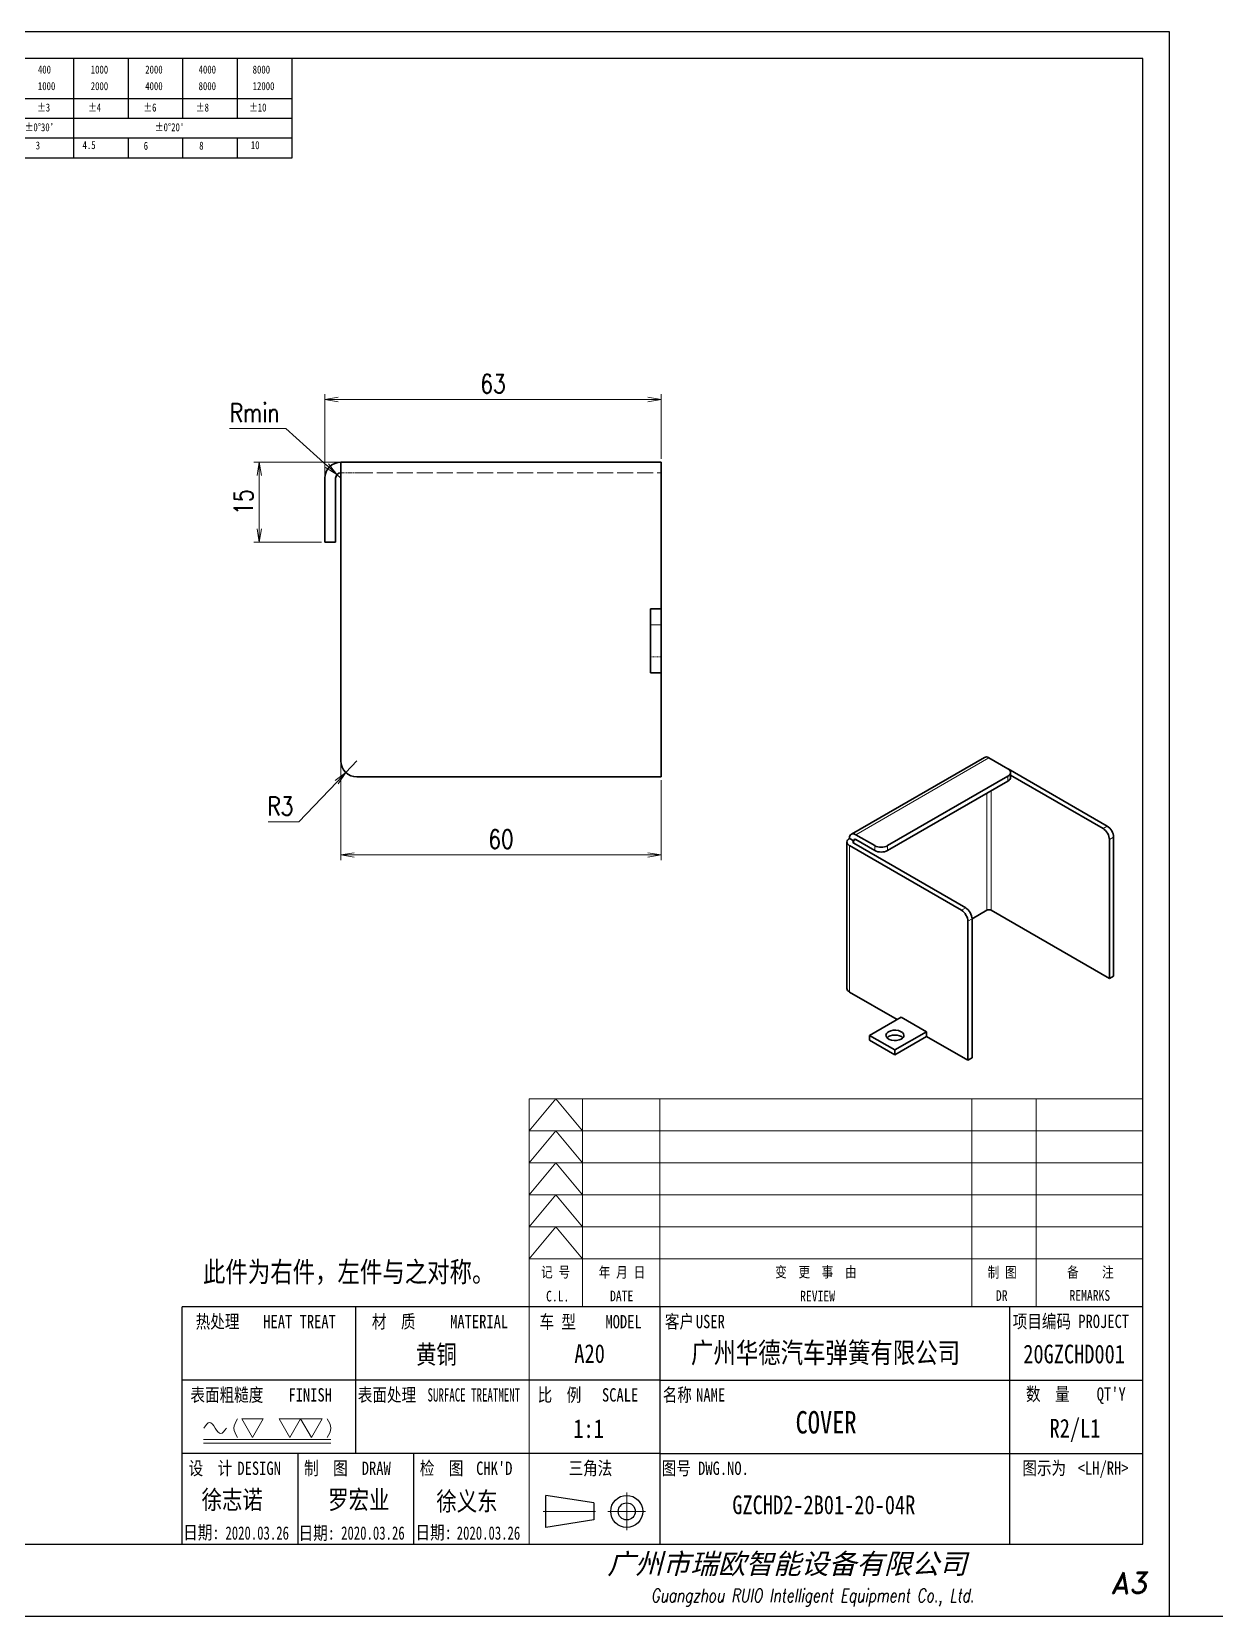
# Model space of a CAD drawing. Header units: millimetres. Extents: x 1201 to 11615, y -7347 to 2683.
# Drawn here: x 3165 to 3386.9, y 1515.7 to 1812.7 of the extents above; entities that cross this region are included whole.
import ezdxf
from ezdxf.enums import TextEntityAlignment as Align

# ---------------------------------------------------------------- set-up
doc = ezdxf.new("R2010")
doc.units = ezdxf.units.MM
doc.linetypes.add('AM_ISO02W050x2', pattern=[3.75, 3, -0.75])
doc.linetypes.add('CENTER', pattern=[2, 1.25, -0.25, 0.25, -0.25])
for name, color, linetype, lineweight in [('DIM', 3, 'Continuous', 20), ('DRAWING', 7, 'Continuous', 35), ('HIDDEN', 1, 'AM_ISO02W050x2', 18), ('图框', 7, 'Continuous', 15)]:
    doc.layers.add(name, color=color, linetype=linetype, lineweight=lineweight)
doc.layers.add('图\\M+19E79\\M+195B6\\M+18E9A', color=7, linetype='Continuous')
doc.styles.add('DIM', font='romans.shx', dxfattribs={"width": 0.8, "bigfont": 'bigfont.shx'})
doc.styles.add('STYLE1', font='')
doc.styles.add('国标', font='simfang.ttf', dxfattribs={"width": 0.8})
doc.styles.add('标题\\M+18E9A', font='romand.shx', dxfattribs={"oblique": 10, "bigfont": 'bigfont.shx'})
doc.styles.get('STYLE1').set_extended_font_data('SimSun')
doc.dimstyles.new('YH 1-1$0', dxfattribs={"dimtxt": 3.5, "dimasz": 2.5, "dimexe": 1, "dimexo": 0.625, "dimgap": 1.2, "dimtad": 1, "dimzin": 9, "dimdsep": 46, "dimtxsty": 'DIM', "dimblk": 'OPEN', "dimcen": 0, "dimclrd": 8, "dimclre": 8, "dimclrt": 2, "dimazin": 2, "dimtfac": 0.5, "dimtmove": 0, "dimatfit": 3, "dimldrblk": 'OPEN', "dimfxl": 0, "dimtolj": 1, "dimlwd": 13, "dimlwe": 13, "dimarcsym": 0})
doc.dimstyles.new('YH 1-1$4', dxfattribs={"dimtxt": 3.5, "dimasz": 2.5, "dimexe": 1, "dimexo": 0.625, "dimgap": 1.2, "dimtad": 1, "dimtoh": 1, "dimzin": 9, "dimdsep": 46, "dimtxsty": 'DIM', "dimblk": 'OPEN', "dimcen": 0, "dimclrd": 8, "dimclre": 8, "dimclrt": 2, "dimazin": 2, "dimtfac": 0.5, "dimtmove": 0, "dimatfit": 3, "dimldrblk": 'OPEN', "dimfxl": 0, "dimtolj": 1, "dimlwd": 13, "dimlwe": 13, "dimarcsym": 0})

# ---------------------------------------------------------------- blocks, each defined once
blk = doc.blocks.new('GZDEH零件A3图框V01版')
at = {"color": 1, "linetype": 'CENTER', "lineweight": 5, "ltscale": 16.256}
for p, q in [((3175.79, -1823.28), (3175.79, -1830.32)), ((3179.31, -1826.8), (3172.27, -1826.8))]:
    blk.add_line(p, q, dxfattribs=at)
at = {"color": 2, "linetype": 'ByBlock', "lineweight": 30}
for p, q in [((3169.66, -1825.2), (3160.66, -1823.8)), ((3160.66, -1829.8), (3160.66, -1823.8)), ((3169.66, -1825.2), (3169.66, -1828.4)), ((3169.66, -1828.4), (3160.66, -1829.8))]:
    blk.add_line(p, q, dxfattribs=at)
at = {"color": 1, "linetype": 'CENTER', "lineweight": 5, "ltscale": 9.144}
blk.add_line((3169.96, -1826.8), (3160.14, -1826.8), dxfattribs=at)
at = {"color": 2, "linetype": 'ByBlock', "lineweight": 30}
for radius in [3, 1.6]:
    blk.add_circle((3175.79, -1826.8), radius, dxfattribs=at)
at = {"layer": 'Defpoints', "linetype": 'Continuous'}
for p, q in [((2857.49, -1549.46), (2857.49, -1846.46)), ((3277.49, -1549.46), (2857.49, -1549.46)), ((3277.49, -1846.46), (3277.49, -1549.46)), ((2857.49, -1846.46), (3277.49, -1846.46))]:
    blk.add_line(p, q, dxfattribs=at)
at = {"layer": '图\\M+19E79\\M+195B6\\M+18E9A', "linetype": 'Continuous', "lineweight": 30}
for p, q in [((2882.49, -1554.46), (2882.49, -1832.96)), ((3272.49, -1554.46), (2882.49, -1554.46)), ((3272.49, -1832.96), (3272.49, -1554.46)), ((2882.49, -1832.96), (3272.49, -1832.96))]:
    blk.add_line(p, q, dxfattribs=at)
at = {"layer": '图\\M+19E79\\M+195B6\\M+18E9A', "color": 9}
for p, q in [((2882.49, -1554.46), (2899.37, -1562.92)), ((2899.37, -1581.67), (2899.37, -1554.46)), ((2990.09, -1581.67), (2990.09, -1554.46)), ((2996.09, -1573.08), (2996.09, -1554.46)), ((3021.09, -1561.98), (3021.09, -1554.46)), ((3031.31, -1561.98), (3031.31, -1554.46)), ((3041.53, -1561.98), (3041.53, -1554.46)), ((3051.75, -1561.98), (3051.75, -1554.46)), ((3061.98, -1561.98), (3061.98, -1554.46)), ((3072.2, -1561.98), (3072.2, -1554.46)), ((3082.42, -1561.98), (3082.42, -1554.46)), ((3092.64, -1561.98), (3092.64, -1554.46)), ((3102.86, -1561.98), (3102.86, -1554.46)), ((3113.09, -1573.08), (3113.09, -1554.46)), ((2899.37, -1558.24), (2990.09, -1558.24)), ((2909.45, -1574.17), (2909.45, -1558.24)), ((2919.53, -1574.17), (2919.53, -1558.24)), ((2929.61, -1574.17), (2929.61, -1558.24)), ((2939.69, -1577.92), (2939.69, -1558.24)), ((2952.29, -1581.67), (2952.29, -1558.24)), ((2964.89, -1581.67), (2964.89, -1558.24)), ((2977.49, -1581.67), (2977.49, -1558.24)), ((2996.09, -1561.98), (3113.09, -1561.98)), ((3021.09, -1573.08), (3021.09, -1561.98)), ((3041.53, -1565.68), (3041.53, -1561.98)), ((3061.98, -1573.08), (3061.98, -1561.98)), ((3072.2, -1573.08), (3072.2, -1561.98)), ((3082.42, -1565.68), (3082.42, -1561.98)), ((3092.64, -1565.68), (3092.64, -1561.98)), ((3102.86, -1565.68), (3102.86, -1561.98)), ((2882.49, -1562.92), (2990.09, -1562.92)), ((2882.49, -1566.67), (2990.09, -1566.67)), ((2996.09, -1565.68), (3113.09, -1565.68)), ((3015.75, -1568.51), (3018.15, -1566.66)), ((2882.49, -1570.42), (2990.09, -1570.42)), ((2886.92, -1574.12), (2886.92, -1570.42)), ((2893.91, -1574.12), (2893.91, -1570.42)), ((2996.09, -1569.38), (3113.09, -1569.38)), ((3004.42, -1573.08), (3004.42, -1569.38)), ((3006.97, -1572.12), (3007.45, -1570.33)), ((3007.45, -1570.33), (3009.86, -1570.33)), ((3009.39, -1572.12), (3009.86, -1570.33)), ((3012.75, -1573.08), (3012.75, -1569.38)), ((3015.75, -1568.51), (3018.15, -1568.51)), ((3015.81, -1572.12), (3017.15, -1570.26)), ((3016.89, -1572.12), (3018.23, -1570.26)), ((3051.75, -1573.08), (3051.75, -1569.38)), ((3082.42, -1573.08), (3082.42, -1569.48)), ((3092.64, -1573.08), (3092.64, -1569.38)), ((3102.86, -1573.08), (3102.86, -1569.38)), ((2883.43, -1572.27), (2885.49, -1572.27)), ((2888.59, -1573.16), (2889.07, -1571.37)), ((2888.59, -1573.16), (2891, -1573.16)), ((2889.07, -1571.37), (2891.48, -1571.37)), ((2891, -1573.16), (2891.48, -1571.37)), ((2895.52, -1573.16), (2896.85, -1571.3)), ((2896.6, -1573.16), (2897.94, -1571.3)), ((2990.09, -1573.08), (3113.09, -1573.08)), ((2999.26, -1571.23), (3001.32, -1571.23)), ((3006.97, -1572.12), (3009.39, -1572.12)), ((3012.75, -1573.33), (3012.75, -1573.08)), ((2882.49, -1574.17), (2990.09, -1574.17)), ((2895.42, -1577.05), (2897.81, -1577.05)), ((2896.58, -1577.05), (2896.58, -1575.28)), ((2882.49, -1577.92), (2990.09, -1577.92)), ((2894.79, -1579.77), (2897.77, -1579.77)), ((2895.57, -1579.17), (2896.92, -1579.17)), ((2882.49, -1581.67), (2990.09, -1581.67)), ((2895.57, -1580.37), (2896.93, -1580.37)), ((3272.49, -1788.46), (3092.49, -1788.46)), ((3124.99, -1788.46), (3124.99, -1815.96)), ((3181.99, -1788.46), (3181.99, -1832.96)), ((3247.49, -1788.46), (3247.49, -1832.96)), ((3181.99, -1802.21), (3092.49, -1802.21)), ((3181.99, -1802.21), (3272.49, -1802.21)), ((3181.99, -1815.96), (3092.49, -1815.96)), ((3114.17, -1815.96), (3114.17, -1832.96)), ((3114.17, -1815.96), (3114.17, -1832.96)), ((3135.83, -1815.96), (3135.83, -1832.96)), ((3135.83, -1815.96), (3135.83, -1832.96)), ((3181.99, -1815.96), (3272.49, -1815.96))]:
    blk.add_line(p, q, dxfattribs=at)
at = {"layer": '图\\M+19E79\\M+195B6\\M+18E9A', "color": 7}
blk.add_line((3272.49, -1788.46), (3092.49, -1788.46), dxfattribs=at)
at = {"layer": '图\\M+19E79\\M+195B6\\M+18E9A', "color": 9, "linetype": 'Continuous'}
blk.add_line((3092.49, -1832.96), (3092.49, -1788.46), dxfattribs=at)
at = {"layer": '图框', "color": 7}
for p, q in [((3157.49, -1749.46), (3272.49, -1749.46)), ((3157.49, -1832.96), (3157.49, -1749.46))]:
    blk.add_line(p, q, dxfattribs=at)
at = {"layer": '图框', "color": 9}
for p, q in [((3157.49, -1755.46), (3162.49, -1749.46)), ((3162.49, -1749.46), (3167.49, -1755.46)), ((3167.49, -1788.46), (3167.49, -1749.46)), ((3240.49, -1788.46), (3240.49, -1749.46)), ((3252.49, -1749.46), (3252.49, -1788.46)), ((3157.49, -1755.46), (3272.49, -1755.46)), ((3157.49, -1761.46), (3162.49, -1755.46)), ((3162.49, -1755.46), (3167.49, -1761.46)), ((3157.49, -1761.46), (3272.49, -1761.46)), ((3157.49, -1767.46), (3162.49, -1761.46)), ((3162.49, -1761.46), (3167.49, -1767.46)), ((3157.49, -1767.46), (3272.49, -1767.46)), ((3157.49, -1773.46), (3162.49, -1767.46)), ((3162.49, -1767.46), (3167.49, -1773.46)), ((3157.49, -1773.46), (3272.49, -1773.46)), ((3157.49, -1779.46), (3162.49, -1773.46)), ((3162.49, -1773.46), (3167.49, -1779.46)), ((3157.49, -1779.46), (3272.49, -1779.46))]:
    blk.add_line(p, q, dxfattribs=at)
at = {"layer": '图框', "color": 9, "linetype": 'Continuous'}
blk.add_line((3181.99, -1749.46), (3181.99, -1832.96), dxfattribs=at)
at = {"layer": '图\\M+19E79\\M+195B6\\M+18E9A', "color": 9, "style": '国标'}
for s, height, width, p in [('基本尺寸', 2, 0.8, (2890.33, -1557.58)), ('未注公差尺寸的极限偏差', 2, 0.8, (2925.81, -1557.44)), ('<GB/T1804>', 2, 0.8, (2975.78, -1557.27)), ('以上', 1.5, 0.8, (3016.64, -1557.33)), ('0.5', 1.5, 0.8, (3025.49, -1557.3)), ('6', 1.5, 0.8, (3036.45, -1557.34)), ('30', 1.5, 0.8, (3045.69, -1557.31)), ('120', 1.5, 0.8, (3055.91, -1557.31)), ('400', 1.5, 0.8, (3065.46, -1557.31)), ('1000', 1.5, 0.8, (3075.36, -1557.31)), ('2000', 1.5, 0.8, (3085.57, -1557.31)), ('4000', 1.5, 0.8, (3095.57, -1557.31)), ('8000', 1.5, 0.8, (3105.7, -1557.31)), ('30', 1.2, 0.8, (2930.04, -1560.11)), ('基本尺寸', 2, 0.8, (3000.6, -1559.1)), ('以下', 1.5, 0.8, (3016.58, -1560.43)), ('6', 1.5, 0.8, (3025.49, -1560.38)), ('30', 1.5, 0.8, (3036.31, -1560.39)), ('120', 1.5, 0.8, (3045.69, -1560.41)), ('400', 1.5, 0.8, (3055.91, -1560.41)), ('1000', 1.5, 0.8, (3065.46, -1560.41)), ('2000', 1.5, 0.8, (3075.36, -1560.41)), ('4000', 1.5, 0.8, (3085.57, -1560.41)), ('8000', 1.5, 0.8, (3095.57, -1560.41)), ('12000', 1.5, 0.8, (3105.7, -1560.41)), ('金   属', 2, 0.8, (2886.82, -1565.98)), ('±0.1', 1.5, 0.8, (2901.27, -1566.23)), ('±0.1', 1.5, 0.8, (2911.35, -1566.23)), ('±0.2', 1.5, 0.8, (2921.43, -1566.23)), ('±0.3', 1.5, 0.8, (2931.51, -1566.23)), ('±0.5', 1.5, 0.8, (2941.59, -1566.23)), ('±0.8', 1.5, 0.8, (2954.19, -1566.23)), ('±1.2', 1.5, 0.8, (2967.51, -1566.23)), ('±2', 1.5, 0.8, (2981.58, -1566.23)), ('偏    差', 2, 0.8, (3000.6, -1565.04)), ('±1', 1.5, 0.8, (3029.16, -1564.42)), ('±2', 1.5, 0.8, (3049.61, -1564.42)), ('±3', 1.5, 0.8, (3065.3, -1564.42)), ('±4', 1.5, 0.8, (3074.85, -1564.42)), ('±6', 1.5, 0.8, (3085.22, -1564.42)), ('±8', 1.5, 0.8, (3095.06, -1564.42)), ('±10', 1.5, 0.8, (3105.02, -1564.42)), ('非 金 属', 2, 0.8, (2886.02, -1569.65)), ('±0.3', 1.5, 0.8, (2921.43, -1569.77)), ('±0.4', 1.5, 0.8, (2931.51, -1569.71)), ('±0.6', 1.5, 0.8, (2941.59, -1569.71)), ('±0.9', 1.5, 0.8, (2954.19, -1569.68)), ('±1.3', 1.5, 0.8, (2967.51, -1569.62)), ('±2.5', 1.5, 0.8, (2981.58, -1569.61)), ('角    度', 2, 0.8, (3000.6, -1568.74)), ("±0%%D45'", 1.5, 0.8, (3037.06, -1568.12)), ("±0%%D30'", 1.5, 0.8, (3062.98, -1568.12)), ("±0%%D20'", 1.5, 0.8, (3087.38, -1568.12)), ('---', 1.5, 0.8, (2901.27, -1569.65)), ('±0.2', 1.5, 0.8, (2911.35, -1569.92)), ('1', 1.5, 0.8, (3034.69, -1571.43)), ('1.5', 1.5, 0.8, (3053.59, -1571.46)), ('3', 1.5, 0.8, (3065.05, -1571.53)), ('4.5', 1.5, 0.8, (3073.82, -1571.46)), ('6', 1.5, 0.8, (3085.28, -1571.6)), ('8', 1.5, 0.8, (3095.68, -1571.56)), ('10', 1.5, 0.8, (3105.36, -1571.47)), ('0.1', 1.5, 0.8, (2921.43, -1573.34)), ('0.2', 1.5, 0.8, (2931.51, -1573.33)), ('0.4', 1.5, 0.8, (2941.59, -1573.33)), ('0.6', 1.5, 0.8, (2954.19, -1573.35)), ('0.8', 1.5, 0.8, (2967.51, -1573.33)), ('1.5', 1.5, 0.8, (2981.58, -1573.34)), ('0.6', 1.5, 0.8, (2941.59, -1577.14)), ('0.8', 1.5, 0.8, (2954.19, -1577.17)), ('1', 1.5, 0.8, (2967.51, -1577.12)), ('2', 1.5, 0.8, (2981.58, -1577.26)), ('0.8', 1.5, 0.8, (2954.19, -1580.87)), ('1', 1.5, 0.8, (2967.59, -1580.86)), ('2', 1.5, 0.8, (2981.62, -1580.89)), ('热处理', 2.5, 0.8, (3095.03, -1792.46)), ('材  质', 2.5, 0.8, (3128.04, -1792.46)), ('项目编码 PROJECT', 2.5, 0.8, (3248.13, -1792.43)), ('表面粗糙度', 2.5, 0.8, (3094.05, -1806.21)), ('表面处理', 2.5, 0.8, (3125.41, -1806.21)), ('SURFACE TREATMENT', 2.5, 0.6, (3138.47, -1806.21)), ('比  例\u3000', 2.5, 0.8, (3159.1, -1806.21)), ('SCALE', 2.5, 0.8, (3171.15, -1806.21)), ('名称\u3000', 2.5, 0.8, (3182.54, -1806.21)), ('NAME', 2.5, 0.8, (3188.8, -1806.21)), ('数  量', 2.5, 0.8, (3250.61, -1806.05)), ("QT'Y ", 2.5, 0.8, (3263.86, -1806.05)), (' DESIGN', 2.5, 0.8, (3101.47, -1819.96)), (' DRAW', 2.5, 0.8, (3124.78, -1819.96)), ("CHK'D", 2.5, 0.8, (3147.58, -1819.96)), ('三角法', 2.5, 0.8, (3164.9, -1819.96)), ('图号', 2.5, 0.8, (3182.36, -1819.96)), ('DWG.NO.', 2.5, 0.8, (3189.16, -1819.96)), ('图示为', 2.5, 0.8, (3249.94, -1819.93)), ('<LH/RH>', 2.5, 0.8, (3260.31, -1819.93))]:
    blk.add_text(s, height=height, dxfattribs=dict(at, width=width)).set_placement(p)
at = {"layer": '图\\M+19E79\\M+195B6\\M+18E9A', "color": 9, "lineweight": 15, "style": '国标', "width": 0.8}
for s, p in [('(单位mm)', (2952.44, -1557.27)), ('0.5', (2900.03, -1560.11)), ('以上', (2902.64, -1560.16)), ('3', (2909.88, -1560.11)), ('以上', (2911.25, -1560.16)), ('10', (2919.96, -1560.11)), ('以上', (2922.09, -1560.16)), ('以上', (2932.02, -1560.16)), ('120', (2939.88, -1560.11)), ('以上', (2943.21, -1560.16)), ('400', (2952.52, -1560.11)), ('以上', (2955.68, -1560.16)), ('1000', (2965.12, -1560.11)), ('以上', (2969.16, -1560.16)), ('2000', (2977.72, -1560.11)), ('以上', (2981.8, -1560.16)), ('(单位mm)', (3010.27, -1559.51)), ('3', (2904.73, -1562.41)), ('以下', (2906.1, -1562.46)), ('10', (2914.19, -1562.54)), ('以下', (2916.18, -1562.59)), ('30', (2924.27, -1562.54)), ('以下', (2926.26, -1562.59)), ('120', (2933.26, -1562.54)), ('以下', (2936.34, -1562.59)), ('400', (2945.7, -1562.54)), ('以下', (2948.94, -1562.59)), ('1000', (2957.41, -1562.54)), ('以下', (2961.54, -1562.59)), ('2000', (2969.99, -1562.54)), ('以下', (2974.14, -1562.59)), ('4000', (2982.59, -1562.54)), ('以下', (2986.74, -1562.59))]:
    blk.add_text(s, height=1.2, dxfattribs=at).set_placement(p)
at = {"layer": '图\\M+19E79\\M+195B6\\M+18E9A', "color": 9, "lineweight": 13, "style": '国标'}
blk.add_text('0.6', height=1.5, dxfattribs=at).set_placement((2918.05, -1580.85))
at = {"layer": '图\\M+19E79\\M+195B6\\M+18E9A', "color": 9, "style": '国标', "width": 0.8}
for s, p in [('HEAT TREAT', (3114.49, -1792.46)), ('MATERIAL', (3148.14, -1792.46)), ('客户', (3185.68, -1792.46)), ('USER', (3191.46, -1792.46)), ('FINISH', (3116.48, -1806.21)), ('设  计', (3097.79, -1819.96)), ('制  图', (3119.43, -1819.96)), ('检  图', (3141.11, -1819.96)), ('日期:', (3096.09, -1832)), ('日期:', (3117.71, -1832.1)), ('日期:', (3139.62, -1832))]:
    blk.add_text(s, height=2.5, dxfattribs=at).set_placement(p, align=Align.CENTER)
for s, p in [('车 型', (3162.87, -1791.2)), ('MODEL', (3175.2, -1791.24))]:
    blk.add_text(s, height=2.5, dxfattribs=at).set_placement(p, align=Align.MIDDLE)
at = {"layer": '图\\M+19E79\\M+195B6\\M+18E9A', "color": 7, "lineweight": -3, "style": 'STYLE1', "oblique": 15}
blk.add_text('广州市瑞欧智能设备有限公司', height=3.8, dxfattribs=at).set_placement((3172.16, -1838.51))
at = {"layer": '图\\M+19E79\\M+195B6\\M+18E9A', "color": 7, "style": '标题\\M+18E9A', "oblique": 10}
blk.add_text('A3', height=4, dxfattribs=at).set_placement((3269.91, -1840.2), align=Align.MIDDLE)
at = {"layer": '图\\M+19E79\\M+195B6\\M+18E9A', "color": 7, "style": '标题\\M+18E9A', "oblique": 10, "width": 0.75}
blk.add_text('Guangzhou RUIO Intelligent Equipment Co., Ltd. ', height=2.5, dxfattribs=at).set_placement((3211.26, -1842.9), align=Align.MIDDLE)
at = {"layer": '图\\M+19E79\\M+195B6\\M+18E9A', "color": 9, "insert": (2992.39, -1558.41), "char_height": 2, "width": 3.1877, "attachment_point": 1, "style": '国标'}
blk.add_mtext('焊\\P接\\P件', dxfattribs=at)
at = {"layer": '图\\M+19E79\\M+195B6\\M+18E9A', "color": 9, "insert": (2911.51, -1573.37), "char_height": 1.5, "attachment_point": 7, "style": '国标'}
blk.add_mtext_dynamic_manual_height_columns('0.05', width=5.1982, gutter_width=12.5, heights=[0], dxfattribs=at)
at = {"layer": '图框', "color": 9, "style": '国标', "width": 0.8}
for s, p in [('记 号', (3162.47, -1782.94)), ('年 月 日', (3174.9, -1782.98)), ('变  更  事  由', (3211.24, -1782.93)), ('C.L.', (3162.86, -1787.45)), ('DATE', (3174.85, -1787.42)), ('REVIEW', (3211.55, -1787.45))]:
    blk.add_text(s, height=2, dxfattribs=at).set_placement(p, align=Align.CENTER)
for s, p in [('制 图', (3246.15, -1781.95)), ('备    注', (3262.68, -1781.92)), ('DR', (3246.06, -1786.34)), ('REMARKS', (3262.57, -1786.32))]:
    blk.add_text(s, height=2, dxfattribs=at).set_placement(p, align=Align.MIDDLE)
blk = doc.blocks.new('FINISH_012')
at = {"layer": 'DIM'}
for p, q in [((-16.94, -5), (-14.06, -5)), ((-15.5, -7.5), (-16.94, -5)), ((-14.06, -5), (-15.5, -7.5)), ((-11.94, -5), (-9.06, -5)), ((-10.5, -7.5), (-11.94, -5)), ((-9.06, -5), (-10.5, -7.5)), ((-7.61, -7.5), (-9.06, -5)), ((-9.06, -5), (-6.17, -5)), ((-6.17, -5), (-7.61, -7.5)), ((-22.04, -7.78), (-5, -7.78)), ((-22.04, -8.28), (-5, -8.28))]:
    blk.add_line(p, q, dxfattribs=at)
for points in [[(-22, -6.25), (-21.25, -5.5), (-20.5, -6.25), (-19.75, -7), (-19, -6.25)], [(-17.5, -5), (-18, -6.25), (-17.5, -7.5)], [(-5.5, -5), (-5, -6.25), (-5.5, -7.5)]]:
    blk.add_spline(points, degree=3, dxfattribs=at)
blk = doc.blocks.new('SDERTERYTYTU')
at = {"color": 7, "lineweight": 13}
for p, q in [((192815.42, 30881.04), (192859.97, 30906.76)), ((192859.26, 30894.92), (192859.26, 30855.73)), ((192860.68, 30855.73), (192860.68, 30895.74)), ((192813.3, 30828.38), (192813.3, 30877.37))]:
    blk.add_line(p, q, dxfattribs=at)
at = {"color": 7, "lineweight": 13, "ltscale": 0.040825}
for p, q in [((192866.33, 30900.64), (192866.33, 30899)), ((192898.15, 30883.08), (192899.57, 30883.9)), ((192900.27, 30879.41), (192901.69, 30880.22)), ((192821.78, 30877.37), (192821.78, 30875.73)), ((192826.03, 30875.73), (192826.03, 30877.37)), ((192850.78, 30855.73), (192852.19, 30856.55)), ((192852.9, 30852.06), (192854.31, 30852.87))]:
    blk.add_line(p, q, dxfattribs=at)
at = {"color": 7, "lineweight": 13, "ltscale": 0.020412}
for p, q in [((192814.71, 30879), (192815.42, 30879.41)), ((192814.71, 30878.18), (192814.71, 30879))]:
    blk.add_line(p, q, dxfattribs=at)
at = {"layer": 'DRAWING', "lineweight": 35}
for p, q in [((192813.92, 30881.19), (192858.47, 30906.91)), ((192826.03, 30877.37), (192866.33, 30900.64)), ((192826.03, 30875.73), (192866.33, 30899)), ((192899.57, 30883.9), (192866.34, 30903.08)), ((192898.15, 30883.08), (192867.21, 30900.95)), ((192812.42, 30878.59), (192812.42, 30829.6)), ((192852.19, 30856.55), (192814.71, 30878.18)), ((192900.27, 30832.87), (192900.27, 30879.41)), ((192901.69, 30833.68), (192901.69, 30880.22)), ((192850.78, 30855.73), (192813.3, 30877.37)), ((192852.9, 30805.52), (192852.9, 30852.06)), ((192854.31, 30806.33), (192854.31, 30852.87)), ((192860.68, 30855.73), (192900.27, 30832.87))]:
    blk.add_line(p, q, dxfattribs=at)
at = {"layer": 'DRAWING', "lineweight": 35, "ltscale": 0.183712}
for p, q in [((192859.97, 30906.76), (192866.33, 30903.09)), ((192815.42, 30881.04), (192821.78, 30877.37)), ((192815.42, 30879.41), (192821.78, 30875.73))]:
    blk.add_line(p, q, dxfattribs=at)
at = {"layer": 'DRAWING', "lineweight": 35, "ltscale": 0.040825}
for p, q in [((192867.21, 30901.86), (192867.21, 30900.23)), ((192814.71, 30879), (192813.3, 30879.82)), ((192901.69, 30833.68), (192900.27, 30832.87)), ((192820.02, 30812.25), (192820.02, 30813.88)), ((192839.11, 30815.11), (192839.11, 30813.48)), ((192828.5, 30808.99), (192828.5, 30807.35)), ((192854.31, 30806.33), (192852.9, 30805.52))]:
    blk.add_line(p, q, dxfattribs=at)
at = {"layer": 'DRAWING', "lineweight": 35, "ltscale": 0.142886}
blk.add_line((192854.31, 30852.87), (192859.26, 30855.73), dxfattribs=at)
at = {"layer": 'DRAWING', "lineweight": 35, "ltscale": 0.459279}
blk.add_line((192829.21, 30819.19), (192813.3, 30828.38), dxfattribs=at)
at = {"layer": 'DRAWING', "lineweight": 35, "ltscale": 0.306186}
for p, q in [((192830.62, 30820.01), (192820.02, 30813.88)), ((192839.11, 30815.11), (192828.5, 30808.99)), ((192839.11, 30813.48), (192828.5, 30807.35))]:
    blk.add_line(p, q, dxfattribs=at)
at = {"layer": 'DRAWING', "lineweight": 35, "ltscale": 0.244949}
for p, q in [((192830.62, 30820.01), (192839.11, 30815.11)), ((192820.02, 30813.88), (192828.5, 30808.99)), ((192828.5, 30807.35), (192820.02, 30812.25))]:
    blk.add_line(p, q, dxfattribs=at)
at = {"layer": 'DRAWING', "lineweight": 35, "ltscale": 0.398042}
blk.add_line((192852.9, 30805.52), (192839.11, 30813.48), dxfattribs=at)
at = {"layer": 'DRAWING', "lineweight": 35}
for centre, major_axis, start_param, end_param in [((192859.97, 30904.31), (-1.5, 2.6), 5.497787, 6.283185), ((192864.21, 30901.86), (-3, 0), 3.141593, 3.926991), ((192864.21, 30901.86), (-3, 0), 2.356194, 3.141593), ((192864.21, 30900.23), (-3, 0), 2.356194, 3.141593), ((192898.15, 30880.63), (1.5, -2.6), 0.785398, 2.356195), ((192899.57, 30881.45), (-1.5, 2.6), 3.926991, 5.497787), ((192815.42, 30878.59), (3, 0), 2.356194, 3.141593), ((192815.42, 30878.59), (3, 0), 3.141593, 3.926991), ((192815.42, 30878.59), (-1.5, 2.6), 0, 0.785398), ((192815.42, 30878.59), (-1.5, 2.6), 5.497787, 6.283185), ((192815.42, 30878.59), (-1, 0), 5.497787, 6.283185), ((192815.42, 30878.59), (-1, 0), 6.283185, 7.068583), ((192815.42, 30878.59), (-0.5, 0.866), 0, 0.785398), ((192815.42, 30878.59), (-0.5, 0.866), 5.497787, 6.283185), ((192823.91, 30878.59), (3, 0), 3.926991, 5.497787), ((192823.91, 30876.96), (3, 0), 3.926991, 5.497787), ((192852.19, 30854.1), (1.5, -2.6), 0.785398, 2.356195), ((192850.78, 30853.28), (1.5, -2.6), 0.785398, 2.356195), ((192859.97, 30855.32), (1, 0), 0.785398, 2.356194), ((192815.42, 30829.6), (3, 0), 3.141593, 3.926991), ((192828.5, 30813.88), (-3, 0), 5.497787, 6.283275), ((192828.5, 30813.88), (-3, 0), 0.00009, 2.356194), ((192828.5, 30812.25), (3, 0), 0.490882, 2.65071), ((192828.5, 30813.88), (-3, 0), 3.141682, 5.497787), ((192828.5, 30813.88), (-3, 0), 2.356194, 3.141682)]:
    blk.add_ellipse(centre, major_axis=major_axis, ratio=0.57735, start_param=start_param, end_param=end_param, dxfattribs=at)
blk = doc.blocks.new('_Open')
at = {"color": 0, "linetype": 'ByBlock', "lineweight": -2}
for p, q in [((-1, 0.17), (0, 0)), ((-1, -0.17), (0, 0)), ((0, 0), (-1, 0))]:
    blk.add_line(p, q, dxfattribs=at)
blk = doc.blocks.new('*D73')
at = {"layer": 'Defpoints', "color": 0, "ltscale": 2, "transparency": 16777216}
for p in [(3282.91, 1743.73), (3282.91, 1731.97), (3219.91, 1728.97)]:
    blk.add_point(p, dxfattribs=at)
at = {"layer": 'DIM', "color": 8, "lineweight": 13, "ltscale": 2, "transparency": 16777216}
for p, q in [((3219.91, 1729.59), (3219.91, 1744.73)), ((3222.41, 1743.73), (3280.41, 1743.73)), ((3282.91, 1732.59), (3282.91, 1744.73))]:
    blk.add_line(p, q, dxfattribs=at)
at = {"layer": 'DIM', "color": 8, "lineweight": 13, "ltscale": 2, "transparency": 16777216, "xscale": 2.5, "yscale": 2.5, "zscale": 2.5, "rotation": 180}
blk.add_blockref('_Open', (3219.91, 1743.73), dxfattribs=at)
at = {"layer": 'DIM', "color": 8, "lineweight": 13, "ltscale": 2, "transparency": 16777216, "xscale": 2.5, "yscale": 2.5, "zscale": 2.5}
blk.add_blockref('_Open', (3282.91, 1743.73), dxfattribs=at)
at = {"layer": 'DIM', "color": 2, "ltscale": 2, "transparency": 16777216, "insert": (3251.41, 1746.68), "char_height": 3.5, "attachment_point": 5, "style": 'DIM'}
blk.add_mtext('\\A1;63', dxfattribs=at)
blk = doc.blocks.new('*D74')
at = {"layer": 'Defpoints', "color": 0, "ltscale": 2, "transparency": 16777216}
for p in [(3222.17, 1729.64), (3222.91, 1728.97)]:
    blk.add_point(p, dxfattribs=at)
at = {"layer": 'DIM', "color": 8, "lineweight": 13, "ltscale": 2, "transparency": 16777216}
for p, q in [((3202.05, 1738.29), (3212.59, 1738.29)), ((3212.59, 1738.29), (3220.31, 1731.31)), ((3222.91, 1728.97), (3222.17, 1729.64))]:
    blk.add_line(p, q, dxfattribs=at)
at = {"layer": 'DIM', "color": 8, "lineweight": 13, "ltscale": 2, "transparency": 16777216, "xscale": 2.5, "yscale": 2.5, "zscale": 2.5, "rotation": 317.9428470633995}
blk.add_blockref('_Open', (3222.17, 1729.64), dxfattribs=at)
at = {"layer": 'DIM', "color": 2, "ltscale": 2, "transparency": 16777216, "insert": (3206.72, 1741.24), "char_height": 3.5, "attachment_point": 5, "style": 'DIM'}
blk.add_mtext('\\A1;{\\Fromans,bigfont|c134;Rmin}', dxfattribs=at)
blk = doc.blocks.new('*D75')
at = {"layer": 'Defpoints', "color": 0, "ltscale": 2, "transparency": 16777216}
for p in [(3225.91, 1675.97), (3223.84, 1673.8)]:
    blk.add_point(p, dxfattribs=at)
at = {"layer": 'DIM', "color": 8, "lineweight": 13, "ltscale": 2, "transparency": 16777216}
for p, q in [((3225.91, 1675.97), (3223.84, 1673.8)), ((3215.03, 1664.55), (3222.12, 1671.99)), ((3209.3, 1664.55), (3215.03, 1664.55))]:
    blk.add_line(p, q, dxfattribs=at)
at = {"layer": 'DIM', "color": 8, "lineweight": 13, "ltscale": 2, "transparency": 16777216, "xscale": 2.5, "yscale": 2.5, "zscale": 2.5, "rotation": 46.37230880872063}
blk.add_blockref('_Open', (3223.84, 1673.8), dxfattribs=at)
at = {"layer": 'DIM', "color": 2, "ltscale": 2, "transparency": 16777216, "insert": (3211.56, 1667.5), "char_height": 3.5, "attachment_point": 5, "style": 'DIM'}
blk.add_mtext('\\A1;R3', dxfattribs=at)
blk = doc.blocks.new('*D76')
at = {"layer": 'Defpoints', "color": 0, "ltscale": 2, "transparency": 16777216}
for p in [(3222.91, 1675.97), (3282.91, 1672.97), (3282.91, 1658.35)]:
    blk.add_point(p, dxfattribs=at)
at = {"layer": 'DIM', "color": 8, "lineweight": 13, "ltscale": 2, "transparency": 16777216}
for p, q in [((3222.91, 1675.34), (3222.91, 1657.35)), ((3282.91, 1672.34), (3282.91, 1657.35)), ((3225.41, 1658.35), (3280.41, 1658.35))]:
    blk.add_line(p, q, dxfattribs=at)
at = {"layer": 'DIM', "color": 8, "lineweight": 13, "ltscale": 2, "transparency": 16777216, "xscale": 2.5, "yscale": 2.5, "zscale": 2.5, "rotation": 180}
blk.add_blockref('_Open', (3222.91, 1658.35), dxfattribs=at)
at = {"layer": 'DIM', "color": 8, "lineweight": 13, "ltscale": 2, "transparency": 16777216, "xscale": 2.5, "yscale": 2.5, "zscale": 2.5}
blk.add_blockref('_Open', (3282.91, 1658.35), dxfattribs=at)
at = {"layer": 'DIM', "color": 2, "ltscale": 2, "transparency": 16777216, "insert": (3252.91, 1661.3), "char_height": 3.5, "attachment_point": 5, "style": 'DIM'}
blk.add_mtext('\\A1;60', dxfattribs=at)
blk = doc.blocks.new('*D79')
at = {"layer": 'Defpoints', "color": 0, "ltscale": 2, "transparency": 16777216}
for p in [(3207.62, 1731.97), (3222.91, 1731.97), (3219.91, 1716.97)]:
    blk.add_point(p, dxfattribs=at)
at = {"layer": 'DIM', "color": 8, "lineweight": 13, "ltscale": 2, "transparency": 16777216}
for p, q in [((3222.29, 1731.97), (3206.62, 1731.97)), ((3207.62, 1719.47), (3207.62, 1729.47)), ((3219.29, 1716.97), (3206.62, 1716.97))]:
    blk.add_line(p, q, dxfattribs=at)
at = {"layer": 'DIM', "color": 8, "lineweight": 13, "ltscale": 2, "transparency": 16777216, "xscale": 2.5, "yscale": 2.5, "zscale": 2.5}
for p, rotation in [((3207.62, 1731.97), 90), ((3207.62, 1716.97), 270)]:
    blk.add_blockref('_Open', p, dxfattribs=dict(at, rotation=rotation))
at = {"layer": 'DIM', "color": 2, "ltscale": 2, "transparency": 16777216, "insert": (3204.67, 1724.47), "char_height": 3.5, "attachment_point": 5, "rotation": 90, "style": 'DIM'}
blk.add_mtext('\\A1;15', dxfattribs=at)

msp = doc.modelspace()

# ---------------------------------------------------------------- linework, layer by layer
msp.add_line((1201.092, 1515.65), (11530.711, 1515.65))
at = {"layer": 'DRAWING', "lineweight": 35, "ltscale": 0.075}
for p, q in [((3225.913, 1731.969), (3222.913, 1731.969)), ((3222.913, 1731.969), (3222.913, 1728.969)), ((3282.913, 1731.969), (3282.913, 1728.969)), ((3219.913, 1716.969), (3219.913, 1719.969)), ((3221.913, 1716.969), (3221.913, 1719.969))]:
    msp.add_line(p, q, dxfattribs=at)
at = {"layer": 'DRAWING', "lineweight": 35}
for p, q in [((3282.913, 1731.969), (3225.913, 1731.969)), ((3222.913, 1675.969), (3222.913, 1728.969)), ((3282.913, 1728.969), (3282.913, 1704.469)), ((3282.913, 1672.969), (3225.913, 1672.969))]:
    msp.add_line(p, q, dxfattribs=at)
at = {"layer": 'DRAWING', "lineweight": 35, "ltscale": 0.225}
for p, q in [((3219.913, 1728.969), (3219.913, 1719.969)), ((3221.913, 1728.969), (3221.913, 1719.969))]:
    msp.add_line(p, q, dxfattribs=at)
at = {"layer": 'DRAWING', "lineweight": 35, "ltscale": 0.05}
for p, q in [((3219.913, 1716.969), (3221.913, 1716.969)), ((3280.913, 1704.469), (3282.913, 1704.469)), ((3282.913, 1692.469), (3280.913, 1692.469))]:
    msp.add_line(p, q, dxfattribs=at)
at = {"layer": 'DRAWING', "lineweight": 35, "ltscale": 0.3}
for p, q in [((3280.913, 1692.469), (3280.913, 1704.469)), ((3282.913, 1704.469), (3282.913, 1692.469))]:
    msp.add_line(p, q, dxfattribs=at)
at = {"layer": 'DRAWING', "lineweight": 35, "ltscale": 0.4875}
msp.add_line((3282.913, 1692.469), (3282.913, 1672.969), dxfattribs=at)
at = {"layer": 'DRAWING', "lineweight": 35}
for centre, radius, start, end in [((3222.913, 1728.969), 3, 90, 180), ((3222.913, 1728.969), 1, 90, 180), ((3225.913, 1675.969), 3, 180, 270)]:
    msp.add_arc(centre, radius, start, end, dxfattribs=at)
at = {"layer": 'HIDDEN', "ltscale": 0.075}
msp.add_line((3222.913, 1729.969), (3225.913, 1729.969), dxfattribs=at)
at = {"layer": 'HIDDEN'}
msp.add_line((3225.913, 1729.969), (3282.913, 1729.969), dxfattribs=at)
at = {"layer": 'HIDDEN', "ltscale": 0.05}
for p, q in [((3282.913, 1701.469), (3280.913, 1701.469)), ((3282.913, 1701.469), (3280.913, 1701.469)), ((3280.913, 1695.469), (3282.913, 1695.469)), ((3280.913, 1695.469), (3282.913, 1695.469))]:
    msp.add_line(p, q, dxfattribs=at)

# ---------------------------------------------------------------- block references
at = {"layer": 'DIM', "xscale": 0.5599999999976717, "yscale": 0.5599999999976717, "zscale": 0.5599999999999999}
msp.add_blockref('SDERTERYTYTU', (-104657.24, -15631.236), dxfattribs=at)
at = {"layer": '图\\M+19E79\\M+195B6\\M+18E9A', "xscale": 1.399999999994179, "yscale": 1.400000000001455, "zscale": 1.40000000000009}
msp.add_blockref('FINISH_012', (3228.046, 1559.687), dxfattribs=at)
at = {"layer": '图框'}
msp.add_blockref('GZDEH零件A3图框V01版', (100.673, 3362.112), dxfattribs=at)

# ---------------------------------------------------------------- texts
at = {"layer": '图\\M+19E79\\M+195B6\\M+18E9A', "color": 3, "style": '国标'}
for s, height, width, p in [('此件为右件，左件与之对称。', 3.85, 0.8, (3197.066, 1578.285)), ('黄铜', 3.5, 0.8, (3236.986, 1562.992)), ('A20', 3.5, 0.8, (3266.659, 1563.147)), ('广州华德汽车弹簧有限公司', 3.85, 0.8, (3288.508, 1563.131)), ('20GZCHD001', 3.5, 0.8, (3350.775, 1563.06)), ('COVER', 4.2, 0.8, (3308.107, 1549.914)), ('1:1', 3.5, 0.8, (3266.464, 1549.083)), ('R2/L1', 3.5, 0.8, (3355.693, 1549.156)), ('徐志诺', 3.5, 0.8, (3196.81, 1535.755)), ('罗宏业', 3.5, 0.8, (3220.541, 1535.755)), ('徐义东', 3.5, 0.8, (3240.801, 1535.467)), ('GZCHD2-2B01-20-04R', 3.5, 0.8, (3296.254, 1534.794)), ('2020.03.26', 2.5, 0.7, (3201.271, 1530.015)), ('2020.03.26', 2.5, 0.7, (3222.951, 1530.015)), ('2020.03.26', 2.5, 0.7, (3244.611, 1530.015))]:
    msp.add_text(s, height=height, dxfattribs=dict(at, width=width)).set_placement(p)

# ---------------------------------------------------------------- dimensions: what is measured, and where the dimension line sits
at = {"layer": 'DIM', "ltscale": 2}
for base, p1, p2, picture, middle in [((3282.913, 1743.732), (3219.913, 1728.969), (3282.913, 1731.969), '*D73', (3251.413, 1746.682)), ((3282.913, 1658.346), (3222.913, 1675.969), (3282.913, 1672.969), '*D76', (3252.913, 1661.296))]:
    dim = msp.add_linear_dim(base=base, p1=p1, p2=p2, dimstyle='YH 1-1$0', dxfattribs=at)
    dim.commit()
    dim.dimension.update_dxf_attribs({"geometry": picture, "text_midpoint": middle})
dim = msp.add_radius_dim(center=(3222.913, 1728.969), mpoint=(3222.17, 1729.639), text='{\\Fromans,bigfont|c134;Rmin}', dimstyle='YH 1-1$4', dxfattribs=at)
dim.commit()
dim.dimension.update_dxf_attribs({"geometry": '*D74', "text_midpoint": (3206.719, 1738.287), "dimtype": 164})
dim = msp.add_linear_dim(base=(3207.62, 1731.969), p1=(3219.913, 1716.969), p2=(3222.913, 1731.969), angle=90, dimstyle='YH 1-1$0', dxfattribs=at)
dim.commit()
dim.dimension.update_dxf_attribs({"geometry": '*D79', "text_midpoint": (3204.67, 1724.469)})
dim = msp.add_radius_dim(center=(3225.913, 1675.969), mpoint=(3223.843, 1673.798), dimstyle='YH 1-1$4', dxfattribs=at)
dim.commit()
dim.dimension.update_dxf_attribs({"geometry": '*D75', "text_midpoint": (3211.564, 1664.553), "dimtype": 164})

doc.saveas('drawing.dxf')
